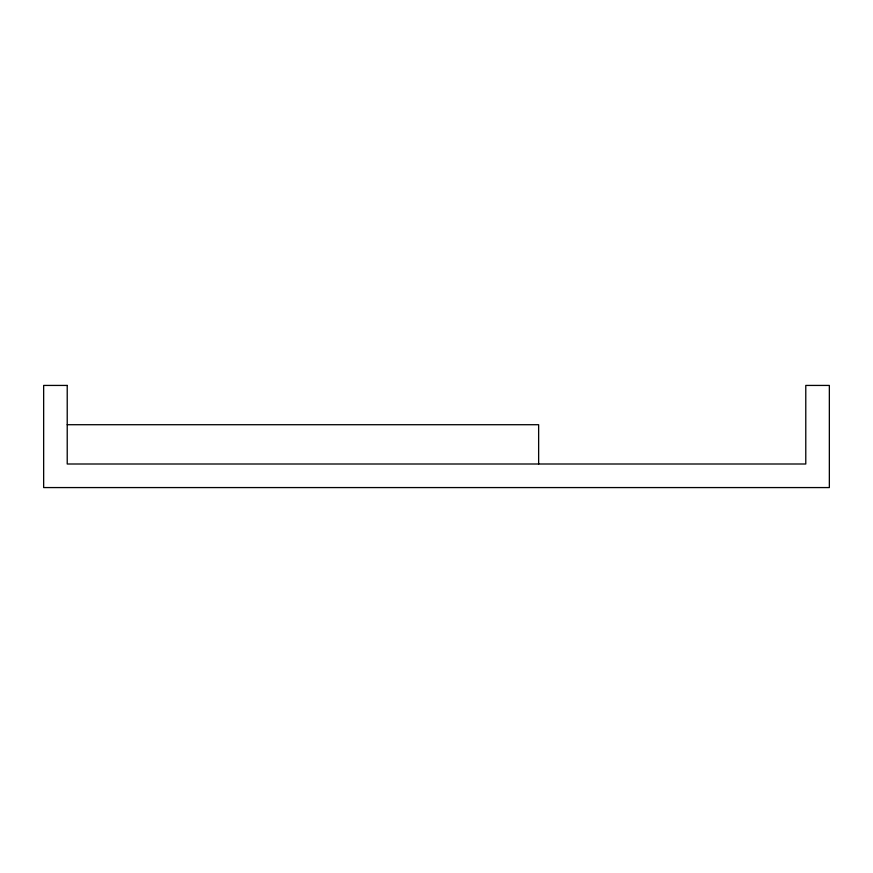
<?xml version="1.0" encoding="UTF-8"?>
<svg xmlns="http://www.w3.org/2000/svg" width="873" height="873" viewBox="0 0 873 873"><rect width="100%" height="100%" fill="white"/><g stroke="black" fill="none" stroke-linecap="round" stroke-linejoin="round"><path stroke-width="1.31" d="M67.221 424.714L538.641 424.714L538.641 464M67.221 385.43L43.65 385.43L43.65 487.571L829.35 487.571L829.35 385.43L805.779 385.43L805.779 464L67.221 464L67.221 385.43"/></g></svg>
